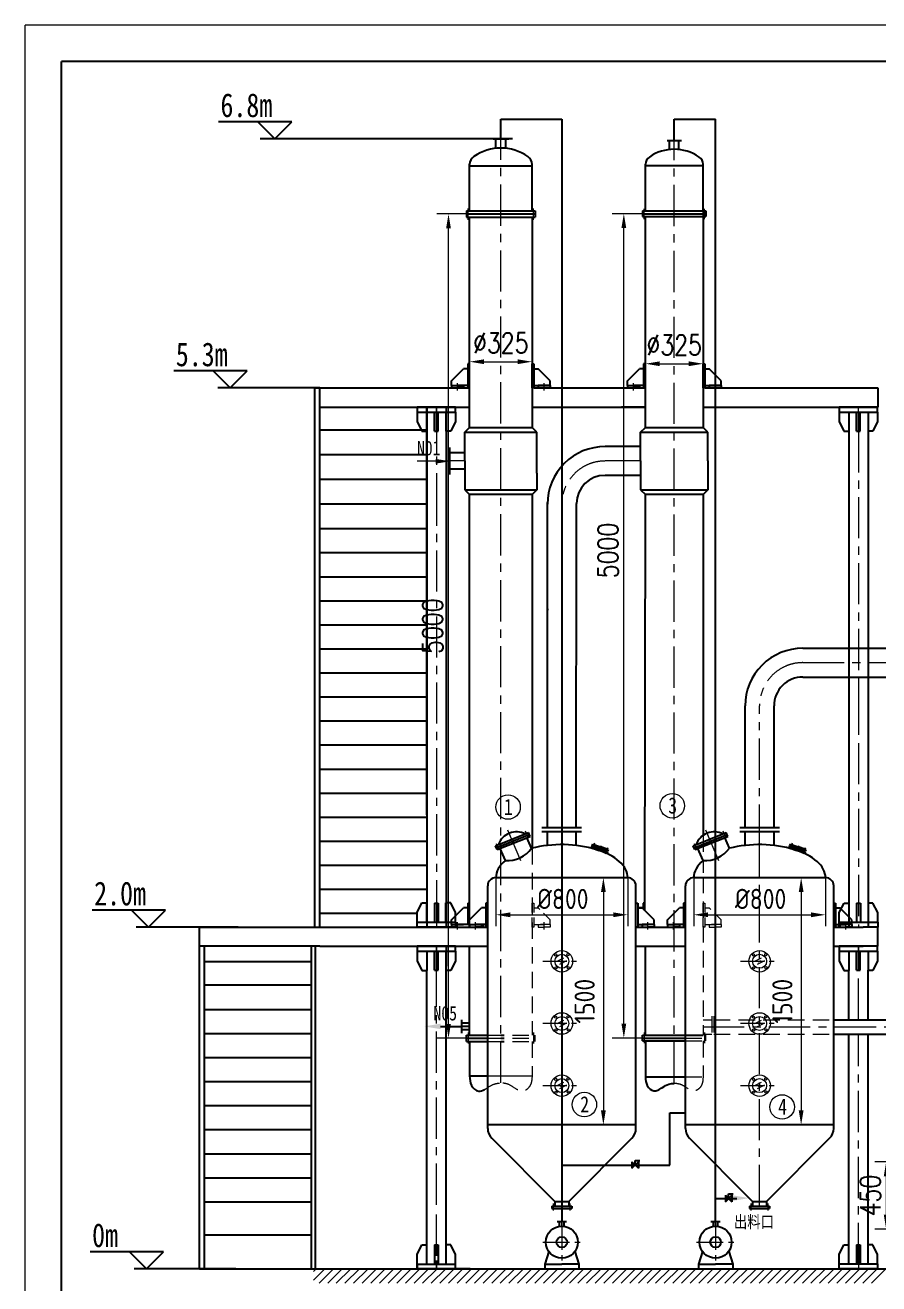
# Model space of a CAD drawing. Header units: millimetres. Extents: x 135880 to 145141, y 896 to 13993.
# Drawn here: x 135880 to 141061, y 6359 to 13993 of the extents above; entities that cross this region are included whole.
import ezdxf

# ---------------------------------------------------------------- set-up
doc = ezdxf.new("R2010")
doc.units = ezdxf.units.MM
doc.header["$LTSCALE"] = 200
for name, pattern in [('ACAD_ISO04W100', [30, 24, -3, 0, -3]), ('CENTER', [2, 1.25, -0.25, 0.25, -0.25]), ('DASHED', [0.75, 0.5, -0.25])]:
    doc.linetypes.add(name, pattern=pattern)
for name, color, linetype in [('1轮廓实线层', 7, 'Continuous'), ('text', 3, 'Continuous'), ('图框层', 7, 'Continuous')]:
    doc.layers.add(name, color=color, linetype=linetype)
for name, color, linetype, lineweight in [('2细线层', 4, 'Continuous', 13), ('3中心线层', 1, 'CENTER', 9), ('4虚线层', 6, 'DASHED', 9), ('5剖面线层', 2, 'Continuous', 9)]:
    doc.layers.add(name, color=color, linetype=linetype, lineweight=lineweight)
doc.styles.add('HZ', font='valv', dxfattribs={"bigfont": 'hzdx'})
doc.styles.add('TH_GBDIM', font='romans.shx', dxfattribs={"width": 0.8, "bigfont": 'gbcbig.shx'})
doc.styles.add('宋体', font='SimSun.ttf', dxfattribs={"width": 0.8})
doc.styles.add('工程字', font='gbenor.shx', dxfattribs={"bigfont": 'gbcbig.shx'})
doc.dimstyles.new('TH_GBDIM', dxfattribs={"dimscale": 35, "dimtxt": 3.5, "dimasz": 2.5, "dimexe": 2, "dimexo": 0, "dimgap": 1, "dimtad": 1, "dimdec": 0, "dimzin": 0, "dimdsep": 46, "dimtxsty": 'TH_GBDIM', "dimcen": 2.5, "dimclrd": 130, "dimclre": 130, "dimclrt": 3, "dimadec": 0, "dimazin": 0, "dimtfac": 0.714286, "dimtdec": 0, "dimtmove": 0, "dimatfit": 2, "dimfxl": 2, "dimtolj": 1, "dimtzin": 0, "dimlwd": 13, "dimlwe": 13, "dimarcsym": 0})

# ---------------------------------------------------------------- blocks, each defined once
blk = doc.blocks.new('支耳11')
for p, q in [((1824, -254), (1804, -254)), ((1804, -254), (1804, -504)), ((1824, -279), (1824, -254)), ((1636, -429), (1761, -304)), ((1804, -304), (1761, -304)), ((1824, -504), (1824, -279)), ((1636, -479), (1636, -429)), ((1636, -479), (1761, -479)), ((1636, -479), (1636, -504)), ((1636, -504), (1699, -504)), ((1804, -479), (1699, -479)), ((1761, -504), (1699, -504)), ((1761, -479), (1761, -504)), ((1804, -504), (1824, -504))]:
    blk.add_line(p, q)
at = {"layer": '3中心线层'}
blk.add_line((1699, -530), (1699, -453), dxfattribs=at)
blk = doc.blocks.new('*D63')
at = {"color": 130, "lineweight": 13}
for p, q in [((138558.4, 12848.1), (138379.3, 12848.1)), ((138449.3, 7935.5), (138449.3, 12760.6)), ((138558.4, 7848), (138379.3, 7848))]:
    blk.add_line(p, q, dxfattribs=at)
at = {"color": 130}
for points in [[(138434.7, 12760.6), (138463.9, 12760.6), (138449.3, 12848.1)], [(138434.7, 7935.5), (138463.9, 7935.5), (138449.3, 7848)]]:
    blk.add_solid(points, dxfattribs=at)
at = {"layer": 'Defpoints', "color": 0}
for p in [(138449.3, 12848.1), (138558.4, 12848.1), (138558.4, 7848)]:
    blk.add_point(p, dxfattribs=at)
at = {"color": 3, "insert": (138353.1, 10348.1), "char_height": 122.5, "attachment_point": 5, "rotation": 90, "style": 'TH_GBDIM'}
blk.add_mtext('\\A1;5000{}{}', dxfattribs=at)
blk = doc.blocks.new('*D52')
at = {"color": 130, "lineweight": 13}
for p, q in [((141141.6, 7098.3), (141035.9, 7098.3)), ((141105.9, 7010.8), (141105.9, 6777.5)), ((141258.2, 6690), (141035.9, 6690))]:
    blk.add_line(p, q, dxfattribs=at)
at = {"color": 130}
for points in [[(141091.3, 7010.8), (141120.5, 7010.8), (141105.9, 7098.3)], [(141091.3, 6777.5), (141120.5, 6777.5), (141105.9, 6690)]]:
    blk.add_solid(points, dxfattribs=at)
at = {"layer": 'Defpoints', "color": 0}
for p in [(141141.6, 7098.3), (141105.9, 6690), (141258.2, 6690)]:
    blk.add_point(p, dxfattribs=at)
at = {"color": 3, "insert": (141009.7, 6894.2), "char_height": 122.5, "attachment_point": 5, "rotation": 90, "style": 'TH_GBDIM'}
blk.add_mtext('\\A1;450{}{}', dxfattribs=at)
blk = doc.blocks.new('视镜')
at = {"color": 7, "linetype": 'ByBlock', "lineweight": 15}
for p, q in [((2711, 5117), (2780, 5152)), ((2738, 5086), (2813, 5124)), ((2744, 5112), (2772, 5126))]:
    blk.add_line(p, q, dxfattribs=at)
for centre, radius in [((2760, 5117), 112), ((2696, 5183), 11), ((2760, 5117), 72.7), ((2824, 5186), 11), ((2699, 5049), 11), ((2826, 5051), 11)]:
    blk.add_circle(centre, radius, dxfattribs=at)
at = {"layer": '3中心线层', "lineweight": 13}
blk.add_line((2561, 5119), (2953, 5119), dxfattribs=at)
blk = doc.blocks.new('*D64')
at = {"layer": '1轮廓实线层', "color": 130, "lineweight": 13}
for p, q in [((138577.4, 11841.2), (138577.4, 12021.9)), ((138956.5, 11841.2), (138956.5, 12021.9)), ((138664.9, 11951.9), (138869, 11951.9))]:
    blk.add_line(p, q, dxfattribs=at)
at = {"layer": '1轮廓实线层', "color": 130}
for points in [[(138664.9, 11966.5), (138664.9, 11937.3), (138577.4, 11951.9)], [(138869, 11966.5), (138869, 11937.3), (138956.5, 11951.9)]]:
    blk.add_solid(points, dxfattribs=at)
at = {"layer": 'Defpoints', "color": 0}
for p in [(138956.5, 11951.9), (138577.4, 11841.2), (138956.5, 11841.2)]:
    blk.add_point(p, dxfattribs=at)
at = {"layer": '1轮廓实线层', "color": 3, "insert": (138767, 12065.7), "char_height": 122.5, "attachment_point": 5, "style": 'TH_GBDIM'}
blk.add_mtext('\\A1;%%c325{}{}', dxfattribs=at)
blk = doc.blocks.new('支柱')
for p, q in [((22810, 14001), (22410, 14001)), ((22410, 14001), (22410, 13951)), ((22410, 13951), (22810, 13951)), ((22410, 13951), (22410, 13851)), ((22510, 13951), (22710, 13951)), ((22510, 13951), (22510, 13751)), ((22590, 13752), (22590, 13951)), ((22630, 13752), (22630, 13951)), ((22710, 13951), (22710, 13751)), ((22810, 13951), (22810, 14001)), ((22810, 13951), (22810, 13851)), ((22410, 13851), (22460, 13751)), ((22460, 13751), (22510, 13751)), ((22590, 13752), (22630, 13752)), ((22760, 13751), (22710, 13751)), ((22810, 13851), (22760, 13751))]:
    blk.add_line(p, q)
at = {"layer": '3中心线层'}
blk.add_line((22610, 13752), (22610, 14001), dxfattribs=at)
blk = doc.blocks.new('视镜剖面')
at = {"layer": '1轮廓实线层'}
for p, q in [((-7129.3, 3683.5), (-7125.4, 3694.3)), ((-7125.4, 3694.3), (-7129.3, 3683.5)), ((-7112.3, 3689.6), (-7125.4, 3694.3)), ((-7124, 3698), (-7120.1, 3708.8)), ((-7120.1, 3708.8), (-7124, 3698)), ((-7111, 3693.3), (-7124, 3698)), ((-7120.1, 3708.8), (-7069, 3690.2)), ((-7110.1, 3695.7), (-7113.2, 3687.2)), ((-7110.1, 3695.7), (-7072, 3681.8)), ((-7104.3, 3698.2), (-7107, 3704.1)), ((-7104.3, 3698.3), (-7105.9, 3694.1)), ((-7070.5, 3685.9), (-7104.3, 3698.2)), ((-7129.3, 3683.5), (-7078.2, 3664.9)), ((-7110.4, 3681.5), (-7116.3, 3678.7)), ((-7113.2, 3687.2), (-7075.1, 3673.3)), ((-7110.5, 3681.4), (-7108.9, 3685.6)), ((-7076.6, 3669.2), (-7110.4, 3681.5)), ((-7027.1, 3646.3), (-7078.2, 3664.9)), ((-7076.6, 3669.2), (-7042.9, 3656.9)), ((-7037, 3659.5), (-7075.1, 3673.3)), ((-7033.9, 3667.9), (-7072, 3681.8)), ((-7070.5, 3685.9), (-7036.8, 3673.6)), ((-7017.8, 3671.6), (-7069, 3690.2)), ((-7042.9, 3656.9), (-7040.1, 3651)), ((-7042.8, 3656.8), (-7041.3, 3661)), ((-7036.7, 3673.7), (-7038.2, 3669.5)), ((-7033.9, 3667.9), (-7037, 3659.5)), ((-7036.8, 3673.6), (-7030.9, 3676.4)), ((-7036.2, 3661.8), (-7023.1, 3657.1)), ((-7034.8, 3665.6), (-7021.8, 3660.8)), ((-7027.1, 3646.3), (-7023.1, 3657.1)), ((-7023.1, 3657.1), (-7027.1, 3646.3)), ((-7017.8, 3671.6), (-7021.8, 3660.8)), ((-7021.8, 3660.8), (-7017.8, 3671.6))]:
    blk.add_line(p, q, dxfattribs=at)
at = {"layer": '3中心线层'}
for p, q in [((-7109.4, 3715.4), (-7124.6, 3673.7)), ((-7066.8, 3696.2), (-7080.5, 3658.6)), ((-7021.8, 3683.5), (-7037, 3641.8))]:
    blk.add_line(p, q, dxfattribs=at)
at = {"layer": '5剖面线层'}
for p, q in [((-7105.5, 3685.1), (-7095, 3689.9)), ((-7103.3, 3688), (-7098.6, 3690.2)), ((-7102, 3685.1), (-7097, 3687.4)), ((-7088.1, 3678.7), (-7077.7, 3683.6)), ((-7086, 3681.7), (-7081.3, 3683.9)), ((-7084.6, 3678.8), (-7079.7, 3681.1)), ((-7067.4, 3671.2), (-7056.9, 3676.1)), ((-7065.2, 3674.1), (-7060.5, 3676.3)), ((-7063.9, 3671.2), (-7058.9, 3673.6)), ((-7050, 3664.9), (-7039.6, 3669.8)), ((-7047.9, 3667.8), (-7043.2, 3670)), ((-7046.5, 3664.9), (-7041.6, 3667.2))]:
    blk.add_line(p, q, dxfattribs=at)
at = {"layer": '3中心线层', "style": 'HZ'}
blk.add_text('X', height=6.3, rotation=340, dxfattribs=at).set_placement((-7114.3, 3708))
at = {"layer": '3中心线层', "style": 'HZ', "text_generation_flag": 2}
blk.add_text('X', height=6.3, rotation=340, dxfattribs=at).set_placement((-7022.8, 3674.6))
blk = doc.blocks.new('*D46')
at = {"color": 130, "lineweight": 13}
for p, q in [((140343.4, 8822.7), (140659.7, 8822.7)), ((140589.7, 8735.2), (140589.7, 7410.6)), ((140337.4, 7323.1), (140659.7, 7323.1))]:
    blk.add_line(p, q, dxfattribs=at)
at = {"color": 130}
for points in [[(140575.1, 8735.2), (140604.3, 8735.2), (140589.7, 8822.7)], [(140575.1, 7410.6), (140604.3, 7410.6), (140589.7, 7323.1)]]:
    blk.add_solid(points, dxfattribs=at)
at = {"layer": 'Defpoints', "color": 0}
for p in [(140343.4, 8822.7), (140337.4, 7323.1), (140589.7, 7323.1)]:
    blk.add_point(p, dxfattribs=at)
at = {"color": 3, "insert": (140475.9, 8072.9), "char_height": 122.5, "attachment_point": 5, "rotation": 90, "style": '工程字'}
blk.add_mtext('\\A1;1500', dxfattribs=at)
blk = doc.blocks.new('泵')
for p, q in [((8828, -8385), (8791, -8503)), ((9074, -8385), (9111, -8503)), ((8791, -8503), (8791, -8548)), ((8791, -8503), (8951, -8503)), ((8791, -8548), (9111, -8548)), ((9111, -8503), (8951, -8503)), ((9111, -8503), (9111, -8548))]:
    blk.add_line(p, q)
for radius in [150, 50]:
    blk.add_circle((8951, -8298), radius)
at = {"layer": '3中心线层'}
for p, q in [((8951, -8119), (8951, -8478)), ((8772, -8298), (9130, -8298))]:
    blk.add_line(p, q, dxfattribs=at)
blk = doc.blocks.new('*D43')
at = {"color": 130, "lineweight": 13}
for p, q in [((139626.9, 12849.6), (139443.4, 12849.6)), ((139513.4, 7937), (139513.4, 12762.1)), ((139626.9, 7849.5), (139443.4, 7849.5))]:
    blk.add_line(p, q, dxfattribs=at)
at = {"color": 130}
for points in [[(139498.8, 12762.1), (139527.9, 12762.1), (139513.4, 12849.6)], [(139498.8, 7937), (139527.9, 7937), (139513.4, 7849.5)]]:
    blk.add_solid(points, dxfattribs=at)
at = {"layer": 'Defpoints', "color": 0}
for p in [(139513.4, 12849.6), (139626.9, 12849.6), (139626.9, 7849.5)]:
    blk.add_point(p, dxfattribs=at)
at = {"color": 3, "insert": (139417.1, 10806.6), "char_height": 122.5, "attachment_point": 5, "rotation": 90, "style": 'TH_GBDIM'}
blk.add_mtext('\\A1;5000{}{}', dxfattribs=at)
blk = doc.blocks.new('*D44')
at = {"layer": '1轮廓实线层', "color": 130, "lineweight": 13}
for p, q in [((139644.4, 11828.8), (139644.4, 12009.6)), ((139994.4, 11828.8), (139994.4, 12009.6)), ((139731.9, 11939.6), (139906.9, 11939.6))]:
    blk.add_line(p, q, dxfattribs=at)
at = {"layer": '1轮廓实线层', "color": 130}
for points in [[(139731.9, 11954.2), (139731.9, 11925), (139644.4, 11939.6)], [(139906.9, 11954.2), (139906.9, 11925), (139994.4, 11939.6)]]:
    blk.add_solid(points, dxfattribs=at)
at = {"layer": 'Defpoints', "color": 0}
for p in [(139994.4, 11939.6), (139644.4, 11828.8), (139994.4, 11828.8)]:
    blk.add_point(p, dxfattribs=at)
at = {"layer": '1轮廓实线层', "color": 3, "insert": (139819.4, 12053.3), "char_height": 122.5, "attachment_point": 5, "style": 'TH_GBDIM'}
blk.add_mtext('\\A1;%%c325{}{}', dxfattribs=at)
blk = doc.blocks.new('*D45')
at = {"layer": '1轮廓实线层', "color": 130, "lineweight": 13}
for p, q in [((139937.4, 8822.7), (139937.4, 8527.1)), ((140737.4, 8822.7), (140737.4, 8527.1)), ((140024.9, 8597.1), (140649.9, 8597.1))]:
    blk.add_line(p, q, dxfattribs=at)
at = {"layer": '1轮廓实线层', "color": 130}
for points in [[(140024.9, 8611.7), (140024.9, 8582.5), (139937.4, 8597.1)], [(140649.9, 8611.7), (140649.9, 8582.5), (140737.4, 8597.1)]]:
    blk.add_solid(points, dxfattribs=at)
at = {"layer": 'Defpoints', "color": 0}
for p in [(139937.4, 8822.7), (140737.4, 8822.7), (140737.4, 8597.1)]:
    blk.add_point(p, dxfattribs=at)
at = {"layer": '1轮廓实线层', "color": 3, "insert": (140343.4, 8693.4), "char_height": 122.5, "attachment_point": 5, "style": '工程字'}
blk.add_mtext('\\A1;%%C800', dxfattribs=at)
blk = doc.blocks.new('*D37')
at = {"color": 130, "lineweight": 13}
for p, q in [((139142.9, 8822.7), (139459.2, 8822.7)), ((139389.2, 8735.2), (139389.2, 7410.6)), ((139137, 7323.1), (139459.2, 7323.1))]:
    blk.add_line(p, q, dxfattribs=at)
at = {"color": 130}
for points in [[(139374.7, 8735.2), (139403.8, 8735.2), (139389.2, 8822.7)], [(139374.7, 7410.6), (139403.8, 7410.6), (139389.2, 7323.1)]]:
    blk.add_solid(points, dxfattribs=at)
at = {"layer": 'Defpoints', "color": 0}
for p in [(139142.9, 8822.7), (139137, 7323.1), (139389.2, 7323.1)]:
    blk.add_point(p, dxfattribs=at)
at = {"color": 3, "insert": (139275.5, 8072.9), "char_height": 122.5, "attachment_point": 5, "rotation": 90, "style": '工程字'}
blk.add_mtext('\\A1;1500', dxfattribs=at)
blk = doc.blocks.new('*D38')
at = {"layer": '1轮廓实线层', "color": 130, "lineweight": 13}
for p, q in [((138737, 8822.7), (138737, 8527.1)), ((139537, 8822.7), (139537, 8527.1)), ((138824.5, 8597.1), (139449.5, 8597.1))]:
    blk.add_line(p, q, dxfattribs=at)
at = {"layer": '1轮廓实线层', "color": 130}
for points in [[(138824.5, 8611.7), (138824.5, 8582.5), (138737, 8597.1)], [(139449.5, 8611.7), (139449.5, 8582.5), (139537, 8597.1)]]:
    blk.add_solid(points, dxfattribs=at)
at = {"layer": 'Defpoints', "color": 0}
for p in [(138737, 8822.7), (139537, 8822.7), (139537, 8597.1)]:
    blk.add_point(p, dxfattribs=at)
at = {"layer": '1轮廓实线层', "color": 3, "insert": (139142.9, 8693.4), "char_height": 122.5, "attachment_point": 5, "style": '工程字'}
blk.add_mtext('\\A1;%%C800', dxfattribs=at)

msp = doc.modelspace()

# ---------------------------------------------------------------- hatches: boundary and pattern name
at = {"layer": '5剖面线层'}
h = msp.add_hatch(dxfattribs=at)
h.set_pattern_fill('ANSI31', color=256, scale=0.69996, angle=340.19337, style=0)
h.set_pattern_definition([(25.19337, (144331.367, 6469.3617), (-0.9460078, 2.0109727), [])])
h.paths.add_polyline_path([(139316.6, 9002.8), (139323.3, 9000.4), (139326.8, 9010.3), (139320.1, 9012.7)])
h = msp.add_hatch(dxfattribs=at)
h.set_pattern_fill('ANSI31', color=256, scale=0.69996, angle=340.19337, style=0)
h.set_pattern_definition([(25.19337, (145531.812, 6469.3617), (-0.9460078, 2.0109727), [])])
h.paths.add_polyline_path([(140517, 9002.8), (140523.7, 9000.4), (140527.2, 9010.3), (140520.5, 9012.7)])

# ---------------------------------------------------------------- linework, layer by layer
at = {"color": 3}
for p, q in [((137497.9, 13407.4), (137052.9, 13407.4)), ((137394.8, 13304.2), (137291.7, 13407.4)), ((137394.8, 13304.2), (137497.9, 13407.4)), ((138838.5, 13304.2), (137305.5, 13304.2)), ((137227.1, 11896), (136782.1, 11896)), ((137124, 11792.8), (137020.9, 11896)), ((137124, 11792.8), (137227.1, 11896)), ((137667.4, 11792.8), (137049.1, 11792.8)), ((136731.3, 8625.8), (136286.3, 8625.8)), ((136628.2, 8522.7), (136525.1, 8625.8)), ((136628.2, 8522.7), (136731.3, 8625.8)), ((137171.7, 8522.7), (136553.3, 8522.7)), ((136718.6, 6552.7), (136273.6, 6552.7)), ((136615.5, 6449.6), (136512.4, 6552.7)), ((136615.5, 6449.6), (136718.6, 6552.7)), ((137159, 6449.6), (136540.6, 6449.6))]:
    msp.add_line(p, q, dxfattribs=at)
for p, q in [((138719.4, 13304.2), (138814.5, 13304.2)), ((138736.6, 13247.4), (138736.6, 13304.2)), ((138797.3, 13247.4), (138797.3, 13304.2)), ((139775.5, 13293), (139863.3, 13293)), ((139791.4, 13240.6), (139791.4, 13293)), ((139847.4, 13240.6), (139847.4, 13293)), ((138577.4, 12867.1), (138577.4, 13151.5)), ((138577.4, 13139.8), (138577.4, 13148.6)), ((138577.4, 13139.8), (138956.5, 13139.8)), ((138956.5, 12867.1), (138956.5, 13151.5)), ((138956.5, 13139.8), (138956.5, 13148.6)), ((139644.4, 13141.3), (139644.4, 13149.4)), ((139644.4, 12867.1), (139644.4, 13141.3)), ((139644.4, 13141.3), (139994.4, 13141.3)), ((139994.4, 13141.3), (139994.4, 13149.4)), ((139994.4, 12867.1), (139994.4, 13141.3)), ((138558.4, 12867.1), (138975.5, 12867.1)), ((138558.4, 12867.1), (138975.5, 12867.1)), ((138558.4, 12867.1), (138558.4, 12829.2)), ((138558.4, 12848.1), (138975.5, 12848.1)), ((138558.4, 12829.2), (138975.5, 12829.2)), ((138975.5, 12867.1), (138975.5, 12829.2)), ((139626.9, 12867.1), (140011.9, 12867.1)), ((139626.9, 12867.1), (140011.9, 12867.1)), ((139626.9, 12867.1), (139626.9, 12832.1)), ((139626.9, 12849.6), (140011.9, 12849.6)), ((139626.9, 12832.1), (140011.9, 12832.1)), ((140011.9, 12867.1), (140011.9, 12832.1)), ((137638.3, 8522.7), (137638.3, 11792.8)), ((137667.4, 8522.7), (137667.4, 11792.8)), ((138317.4, 9202.5), (138317.4, 11676.2)), ((138317.4, 11676.2), (138317.4, 8522.7)), ((138434.1, 11676.2), (138434.1, 10418.4)), ((139644.4, 11676.2), (139500.1, 11676.2)), ((138548.2, 11524.7), (138577.4, 11553.8)), ((138577.4, 11553.8), (138956.5, 11553.8)), ((138985.7, 11524.7), (138956.5, 11553.8)), ((139615.3, 11524.7), (139644.4, 11553.8)), ((139644.4, 11553.8), (139994.4, 11553.8)), ((140023.6, 11524.7), (139994.4, 11553.8)), ((140879.1, 11530.4), (140879.1, 9742)), ((140995.7, 11530.4), (140995.7, 9742)), ((138548.2, 11349.7), (138548.2, 11524.7)), ((138985.7, 11276.2), (138985.7, 11524.7)), ((139615.3, 11349.7), (139615.3, 11524.7)), ((140023.6, 11349.7), (140023.6, 11524.7)), ((139615.3, 11437.2), (139399.4, 11437.2)), ((139615.3, 11437.2), (139399.4, 11437.2)), ((138548.2, 11349.7), (138548.2, 11174.7)), ((139615.3, 11349.7), (139615.3, 11174.7)), ((140023.6, 11349.7), (140023.6, 11174.7)), ((139615.3, 11262.2), (139399.4, 11262.2)), ((139615.3, 11262.2), (139399.4, 11262.2)), ((138548.2, 11174.7), (138577.4, 11145.5)), ((139615.3, 11174.7), (139644.4, 11145.5)), ((140023.6, 11174.7), (139994.4, 11145.5)), ((138767, 11145.5), (138577.4, 11145.5)), ((139049.5, 9126.2), (139049.6, 11098)), ((139224.5, 9126.2), (139226, 11091)), ((139994.4, 11145.5), (139644.4, 11145.5)), ((138434.1, 10418.4), (138434.1, 8522.7)), ((140599.9, 10214), (141419.6, 10214)), ((140599.9, 10039), (141243.7, 10039)), ((140879.1, 10039), (140879.1, 8522.7)), ((140995.7, 10039), (140995.7, 8522.7)), ((140249.9, 9126.2), (140249.9, 9864)), ((140424.9, 9126.2), (140424.9, 9864)), ((139016.5, 9126.2), (139257.4, 9126.2)), ((139016.5, 9102.8), (139257.4, 9102.8)), ((139049.5, 9017.8), (139049.5, 9102.8)), ((139224.5, 9017.8), (139224.5, 9102.8)), ((140217, 9126.2), (140457.8, 9126.2)), ((140217, 9102.8), (140457.8, 9102.8)), ((140249.9, 9017.8), (140249.9, 9102.8)), ((140424.9, 9017.8), (140424.9, 9102.8)), ((138737, 8822.7), (139537, 8822.7)), ((139937.4, 8822.7), (140737.4, 8822.7)), ((138687, 7301.5), (138687, 8772.7)), ((139587, 7301.5), (139587, 8772.7)), ((139887.4, 7301.5), (139887.4, 8772.7)), ((140787.4, 7301.5), (140787.4, 8772.7)), ((138468, 8566.4), (138540.9, 8639.3)), ((138565.7, 8639.3), (138540.9, 8639.3)), ((138565.7, 8668.5), (138565.7, 8537.3)), ((139630.1, 8639.3), (139605.3, 8639.3)), ((139641.8, 8668.5), (139630.1, 8668.5)), ((139630.1, 8668.5), (139630.1, 8632.6)), ((140820.7, 8610.2), (140849.9, 8668.5)), ((140849.9, 8668.5), (140879.1, 8668.5)), ((140925.7, 8668.2), (140949.1, 8668.2)), ((140925.7, 8668.2), (140925.7, 8551.8)), ((140949.1, 8668.2), (140949.1, 8551.8)), ((141024.9, 8668.5), (140995.7, 8668.5)), ((141054.1, 8610.2), (141024.9, 8668.5)), ((138468, 8537.3), (138468, 8566.4)), ((140820.7, 8522.7), (140820.7, 8610.2)), ((140820.7, 8551.8), (141054.1, 8551.8)), ((140879.1, 8551.8), (140995.7, 8551.8)), ((141054.1, 8551.8), (141054.1, 8610.2)), ((141054.1, 8551.8), (141054.1, 8522.7)), ((138468, 8537.3), (138540.9, 8537.3)), ((138468, 8537.3), (138468, 8522.7)), ((138577.4, 8537.3), (138504.5, 8537.3)), ((138660.1, 8522.7), (138623.7, 8522.7)), ((138660.1, 8537.3), (138660.1, 8522.7)), ((136938.3, 8256.4), (136938.3, 8406)), ((136967.4, 8256.4), (136967.4, 8406)), ((138317.4, 8406), (138317.4, 8402.2)), ((138434.1, 8406), (138434.1, 8285.5)), ((138577.4, 8387.6), (138577.4, 8402.2)), ((139644.4, 8387.6), (139644.4, 8402.2)), ((140879.1, 8376.9), (140879.1, 8285.5)), ((140995.7, 8376.9), (140995.7, 8285.5)), ((136938.3, 6449.6), (136938.3, 8256.4)), ((136967.4, 6449.6), (136967.4, 8256.4)), ((138317.4, 6772.5), (138317.4, 8260.2)), ((138434.1, 6478.8), (138434.1, 8260.2)), ((138684.9, 8256.4), (138687, 8256.4)), ((140879.1, 7960.3), (140879.1, 8260.2)), ((140995.7, 7960.3), (140995.7, 8260.2)), ((138317.4, 6478.8), (138317.4, 8110.5)), ((138527.4, 7959.9), (138527.4, 7879.9)), ((138577.4, 7939.9), (138527.4, 7939.9)), ((138577.4, 7919.9), (138527.4, 7919.9)), ((138577.4, 7899.9), (138527.4, 7899.9)), ((138558.4, 7867), (138687, 7867)), ((138558.4, 7829.1), (138558.4, 7867)), ((138767, 7867), (138787, 7867)), ((139626.9, 7867), (139994.4, 7867)), ((139626.9, 7832), (139626.9, 7867)), ((140787.4, 7872.8), (141156.2, 7872.8)), ((140879.1, 6478.8), (140879.1, 7872.8)), ((140995.7, 6478.8), (140995.7, 7872.8)), ((138558.4, 7848), (138687, 7848)), ((138558.4, 7829.1), (138687, 7829.1)), ((138577.4, 7829.1), (138577.4, 7619.9)), ((138767, 7848), (138787, 7848)), ((138767, 7829.1), (138787, 7829.1)), ((139626.9, 7849.5), (139887.4, 7849.5)), ((139626.9, 7832), (139887.4, 7832)), ((139644.4, 7832), (139644.4, 7614.2)), ((138577.4, 7619.9), (138687, 7619.9)), ((139644.4, 7614.2), (139887.4, 7614.2)), ((139587, 7323.1), (138687, 7323.1)), ((140787.4, 7323.1), (139887.4, 7323.1)), ((138711.9, 7241.2), (139094.3, 6858.9)), ((139562, 7241.2), (139179.6, 6858.9)), ((139912.4, 7241.2), (140294.7, 6858.9)), ((140762.4, 7241.2), (140380.1, 6858.9)), ((139076.6, 6830.4), (139076.6, 6816.2)), ((139076.6, 6830.4), (139197.4, 6830.4)), ((139076.6, 6816.2), (139197.4, 6816.2)), ((139094.3, 6858.9), (139094.3, 6830.4)), ((139094.3, 6858.9), (139179.6, 6858.9)), ((139179.6, 6858.9), (139179.6, 6830.4)), ((139197.4, 6830.4), (139197.4, 6816.2)), ((140277, 6830.4), (140277, 6816.2)), ((140277, 6830.4), (140397.8, 6830.4)), ((140277, 6816.2), (140397.8, 6816.2)), ((140294.7, 6858.9), (140294.7, 6830.4)), ((140294.7, 6858.9), (140380.1, 6858.9)), ((140380.1, 6858.9), (140380.1, 6830.4)), ((140397.8, 6830.4), (140397.8, 6816.2)), ((139108.6, 6737.1), (139165.3, 6737.1)), ((139123.5, 6707.3), (139123.5, 6737.1)), ((139150.4, 6707.3), (139150.4, 6737.1)), ((140041.9, 6737.1), (140098.6, 6737.1)), ((140056.8, 6707.3), (140056.8, 6737.1)), ((140083.7, 6707.3), (140083.7, 6737.1)), ((138259.1, 6537.1), (138288.3, 6595.4)), ((138259.1, 6537.1), (138288.3, 6595.4)), ((138288.3, 6595.4), (138317.4, 6595.4)), ((138288.3, 6595.4), (138317.4, 6595.4)), ((138317.4, 6478.8), (138317.4, 6595.4)), ((138317.4, 6478.8), (138317.4, 6595.4)), ((138364.1, 6595.1), (138387.4, 6595.1)), ((138364.1, 6595.1), (138364.1, 6478.8)), ((138387.4, 6595.1), (138387.4, 6478.8)), ((138463.2, 6595.4), (138434.1, 6595.4)), ((138463.2, 6595.4), (138434.1, 6595.4)), ((138492.4, 6537.1), (138463.2, 6595.4)), ((138492.4, 6537.1), (138463.2, 6595.4)), ((138259.1, 6478.8), (138259.1, 6537.1)), ((138259.1, 6478.8), (138259.1, 6537.1)), ((138387.4, 6500.5), (138387.4, 6478.8)), ((138492.4, 6478.8), (138492.4, 6537.1)), ((138492.4, 6449.6), (138492.4, 6537.1)), ((136938.3, 6449.6), (142832.1, 6449.6)), ((138259.1, 6478.8), (138259.1, 6449.6)), ((138259.1, 6449.6), (138259.1, 6478.8)), ((138259.1, 6478.8), (138317.4, 6478.8)), ((138259.1, 6449.6), (138259.1, 6478.8)), ((138259.1, 6478.8), (138401.5, 6478.8)), ((138492.4, 6449.6), (138259.1, 6449.6)), ((138317.4, 6478.8), (138492.4, 6478.8)), ((138579.9, 6449.6), (138346.6, 6449.6))]:
    msp.add_line(p, q)
at = {"color": 4, "linetype": 'ACAD_ISO04W100'}
msp.add_line((138401.3, 7919.9), (138527.4, 7919.9), dxfattribs=at)
for points in [[(138558.4, 12848.1), (138956.5, 12848.1)], [(138577.4, 11553.8), (138577.4, 12829.2)], [(138956.5, 12829.2), (138956.5, 11553.8)], [(139626.9, 12849.6), (139994.4, 12849.6)], [(139644.4, 11553.8), (139644.4, 12832.1)], [(139994.4, 12867.1), (139994.4, 11553.8)], [(138577.6, 8522.7), (138577.4, 11145.5)], [(139641.7, 8621), (139644.4, 11145.6)], [(139994.4, 11145.5), (139994.4, 9078.6)], [(138577.4, 7867), (138577.4, 8406)], [(139644.4, 7867), (139644.4, 8406)]]:
    msp.add_lwpolyline(points)
for centre, radius, start, end in [((138767, 12960.3), 287.2, 55.29505, 124.70495), ((139819.4, 12975.6), 265.1, 55.29505, 124.70495), ((138634.3, 13148.6), 56.9, 122.81367, 180), ((138899.7, 13148.6), 56.9, 0, 57.18633), ((139696.9, 13149.4), 52.5, 122.81367, 180), ((139941.9, 13149.4), 52.5, 0, 57.18633), ((139399.4, 11087.2), 350, 89.99988, 180.00012), ((139398.3, 11089.9), 172.3, 89.6282, 179.61185), ((139399.4, 10445.2), 350, 178.86371, 180), ((139399.4, 10445.2), 175, 177.48021, 180), ((140599.9, 9864), 350, 89.99988, 180), ((140599.9, 9864), 175, 90, 180.00012), ((138805.6, 9110), 184.4, 266.53192, 323.56394), ((140006, 9110), 184.4, 266.53192, 323.56394), ((138772.3, 7301.5), 85.3, 180, 225), ((139501.6, 7301.5), 85.3, 315, 0), ((139972.7, 7301.5), 85.3, 180, 225), ((140702.1, 7301.5), 85.3, 315, 0)]:
    msp.add_arc(centre, radius, start, end)
for points, knots in [([(138577.4, 7619.9), (138578.4, 7600), (138580.3, 7561.4), (138626.8, 7519.1), (138656.2, 7530.6), (138667.8, 7537.1)], [0, 0, 0, 0, 101.328284, 196.675104, 261.055047, 261.055047, 261.055047, 261.055047]), ([(139644.4, 7614.2), (139645.4, 7595.8), (139647.2, 7560.2), (139687.6, 7523.3), (139712, 7530), (139720.3, 7533.8)], [0, 0, 0, 0, 93.533801, 181.54625, 226.922028, 226.922028, 226.922028, 226.922028]), ([(139720.3, 7533.8), (139729.5, 7538), (139752.3, 7553.4), (139782.4, 7571.3), (139808.4, 7573.6), (139819.4, 7574.6)], [226.922028, 226.922028, 226.922028, 226.922028, 277.705099, 353.752631, 409.812175, 409.812175, 409.812175, 409.812175])]:
    msp.add_open_spline(points, degree=3, knots=knots)
at = {"color": 4}
for points in [[(138401.3, 7903.3), (138401.3, 7936.5), (138301.7, 7919.9)], [(140175.4, 6895.2), (140175.4, 6862), (140275, 6878.6)]]:
    msp.add_solid(points, dxfattribs=at)
at = {"layer": '1轮廓实线层'}
for p, q in [((138767, 13304.2), (138767, 13424)), ((138767, 13424), (139137, 13424)), ((139137, 13424), (139137, 6737.1)), ((139819.4, 13293), (139819.4, 13424)), ((139819.4, 13424), (140070.2, 13424)), ((140070.2, 6737.1), (140070.2, 13424)), ((137638.3, 11792.8), (138577.4, 11792.8)), ((138968.2, 11792.8), (139644.4, 11792.8)), ((140006.1, 11792.8), (141054.1, 11792.8)), ((140966.6, 11792.8), (141054.1, 11792.8)), ((141054.1, 11792.8), (141054.1, 11676.2)), ((137667.4, 11676.2), (138577.4, 11676.2)), ((138956.5, 11676.2), (139644.4, 11676.2)), ((139994.4, 11676.2), (141054.1, 11676.2)), ((137667.4, 11539.5), (138317.4, 11539.5)), ((138548.2, 11524.7), (138985.7, 11524.7)), ((139615.3, 11524.7), (140023.6, 11524.7)), ((137667.4, 11389.5), (138317.4, 11389.5)), ((138458, 11268.6), (138458, 11430.7)), ((138548.2, 11399.7), (138458, 11399.7)), ((138548.2, 11299.7), (138458, 11299.7)), ((137667.4, 11239.5), (138317.4, 11239.5)), ((138985.7, 11276.2), (138985.7, 11174.7)), ((138548.2, 11174.7), (138941.4, 11174.7)), ((138941.4, 11174.7), (138985.7, 11174.7)), ((138985.7, 11174.7), (138956.5, 11145.5)), ((139615.3, 11174.7), (140023.6, 11174.7)), ((137667.4, 11089.5), (138317.4, 11089.5)), ((138935.2, 11145.5), (138767, 11145.5)), ((138956.5, 11145.5), (138935.2, 11145.5)), ((137667.4, 10939.5), (138317.4, 10939.5)), ((137667.4, 10793.7), (138317.4, 10793.7)), ((137667.4, 10647.9), (138317.4, 10647.9)), ((137667.4, 10502.1), (138317.4, 10502.1)), ((137667.4, 10356.2), (138317.4, 10356.2)), ((137667.4, 10210.4), (138317.4, 10210.4)), ((137667.4, 10064.6), (138317.4, 10064.6)), ((137667.4, 9918.8), (138317.4, 9918.8)), ((137667.4, 9772.9), (138317.4, 9772.9)), ((137667.4, 9627.1), (138317.4, 9627.1)), ((137667.4, 9481.3), (138317.4, 9481.3)), ((137667.4, 9335.5), (138317.4, 9335.5)), ((137667.4, 9189.6), (138317.4, 9189.6)), ((137667.4, 9043.8), (138317.4, 9043.8)), ((137667.4, 8898), (138317.4, 8898)), ((137667.4, 8752.2), (138317.4, 8752.2)), ((138565.7, 8668.5), (138577.4, 8668.5)), ((137667.4, 8606.3), (138259.1, 8606.3)), ((136938.3, 8522.7), (138687, 8522.7)), ((136938.3, 8406), (136938.3, 8522.7)), ((139587, 8522.7), (139720.3, 8522.7)), ((139587, 8522.7), (139875.7, 8522.7)), ((139598.6, 8537.3), (139644.4, 8537.3)), ((140787.4, 8522.7), (140966.6, 8522.7)), ((140787.4, 8522.7), (140966.6, 8522.7)), ((141054.1, 8522.7), (140966.6, 8522.7)), ((141054.1, 8406), (141054.1, 8522.7)), ((137667.4, 8406), (136938.3, 8406)), ((137617.4, 6449.6), (137617.4, 8406)), ((137642.4, 6449.6), (137642.4, 8406)), ((137667.4, 8406), (138687, 8406)), ((139587, 8406), (139720.3, 8406)), ((139587, 8406), (139887.4, 8406)), ((140787.4, 8406), (140966.6, 8406)), ((140787.4, 8406), (140966.6, 8406)), ((136967.4, 8314.7), (137617.4, 8314.7)), ((136967.4, 8173), (137617.4, 8173)), ((136967.4, 8023), (137617.4, 8023)), ((140787.4, 7960.3), (141156.2, 7960.3)), ((136967.4, 7877.2), (137617.4, 7877.2)), ((136967.4, 7731.4), (137617.4, 7731.4)), ((136967.4, 7585.6), (137617.4, 7585.6)), ((136967.4, 7439.7), (137617.4, 7439.7)), ((139793, 7078.6), (139793, 7396.8)), ((139793, 7396.8), (139887.4, 7396.8)), ((136967.4, 7293.9), (137617.4, 7293.9)), ((136967.4, 7148.1), (137617.4, 7148.1)), ((139137, 7078.6), (139793, 7078.6)), ((136967.4, 7002.3), (137617.4, 7002.3)), ((140070.2, 6876.4), (140200.2, 6876.4)), ((136967.4, 6856.4), (137617.4, 6856.4)), ((136967.4, 6656.4), (137617.4, 6656.4))]:
    msp.add_line(p, q, dxfattribs=at)
at = {"layer": '1轮廓实线层', "ltscale": 1000}
for p, q in [((138734.7, 9015.6), (138934.8, 9095.5)), ((138944, 9072.5), (138934.8, 9095.5)), ((139935.2, 9015.6), (140135.3, 9095.5)), ((140144.5, 9072.5), (140135.3, 9095.5)), ((138743.9, 8992.6), (138734.7, 9015.6)), ((138739.3, 9004.1), (138939.4, 9084)), ((138743.9, 8992.6), (138944, 9072.5)), ((138953.9, 9000.5), (138925.1, 9065)), ((139944.3, 8992.6), (139935.2, 9015.6)), ((139939.7, 9004.1), (140139.9, 9084)), ((139944.3, 8992.6), (140144.5, 9072.5)), ((140154.4, 9000.5), (140125.6, 9065)), ((138794.4, 8926), (138762, 8999.8)), ((139994.9, 8926), (139962.5, 8999.8))]:
    msp.add_line(p, q, dxfattribs=at)
at = {"layer": '1轮廓实线层', "color": 0, "linetype": 'ByBlock'}
for p, q in [((139582.3, 7107), (139610.4, 7107)), ((139582.3, 7078.6), (139582.3, 7107)), ((139562.8, 7098.1), (139601.8, 7059.2)), ((139562.8, 7059.2), (139601.8, 7098.1)), ((139562.8, 7098.1), (139562.8, 7059.2)), ((139601.8, 7098.1), (139601.8, 7059.2)), ((140129.5, 6895.8), (140168.4, 6856.9)), ((140129.5, 6856.9), (140168.4, 6895.8)), ((140129.5, 6895.8), (140129.5, 6856.9)), ((140149, 6904.7), (140177.1, 6904.7)), ((140149, 6876.4), (140149, 6904.7)), ((140168.4, 6895.8), (140168.4, 6856.9))]:
    msp.add_line(p, q, dxfattribs=at)
at = {"layer": '1轮廓实线层'}
msp.add_lwpolyline([(138956.5, 11145.5), (138956.5, 9001.2)], dxfattribs=at)
at = {"layer": '1轮廓实线层', "ltscale": 1000}
for centre in [(138861.9, 8984.2), (140062.4, 8984.2)]:
    msp.add_arc(centre, 116.4, 62.78761, 160.75482, dxfattribs=at)
at = {"layer": '1轮廓实线层'}
for centre, start, end in [((138737, 8772.7), 90, 180), ((139537, 8772.7), 0, 90), ((139937.4, 8772.7), 90, 180), ((140737.4, 8772.7), 0, 90)]:
    msp.add_arc(centre, 50, start, end, dxfattribs=at)
for centre, start_param, end_param in [((139137, 8822.7), 3.141593, 5.187641), ((140337.4, 8822.7), 3.141593, 5.187641), ((139137, 8822.7), 5.740405, 6.283185), ((140337.4, 8822.7), 5.740405, 6.283185)]:
    msp.add_ellipse(centre, major_axis=(-400, 0), ratio=0.5, start_param=start_param, end_param=end_param, dxfattribs=at)
at = {"layer": '2细线层'}
for p in [(135879.6, 895.6), (145140.6, 13993.3)]:
    msp.add_line(p, (135879.6, 13993.3), dxfattribs=at)
for centre in [(138810.7, 9250.7), (139807.7, 9258.5), (139273.8, 7446), (140474.3, 7431.3)]:
    msp.add_circle(centre, 74.3, dxfattribs=at)
at = {"layer": '3中心线层'}
for p, q in [((138767, 7577.1), (138767, 13327)), ((139819.4, 7574.6), (139819.4, 13324.5)), ((138568.3, 12812.5), (138568.3, 12880.8)), ((138965.6, 12812.5), (138965.6, 12880.8)), ((139636, 12816.7), (139636, 12879.8)), ((140002.8, 12816.7), (140002.8, 12879.8)), ((138375.8, 11676.2), (138375.8, 11207.1)), ((140937.4, 11530.7), (140937.4, 9742)), ((138548.2, 11349.7), (138458, 11349.7)), ((139615.3, 11349.7), (139399.4, 11349.7)), ((139615.3, 11349.7), (139399.4, 11349.7)), ((138375.8, 11207.1), (138375.8, 8522.7)), ((139137, 8740.7), (139137, 11087.2)), ((140599.9, 10126.5), (141419.6, 10126.5)), ((140937.4, 10039), (140937.4, 8522.7)), ((140337.4, 9016.1), (140337.4, 9864)), ((140337.4, 6829.7), (140337.4, 9016.1)), ((139137, 6816.2), (139137, 8683.1)), ((138504.5, 8507.4), (138504.5, 8552.2)), ((138375.8, 8406), (138375.8, 8285.5)), ((140937.4, 8406), (140937.4, 8285.5)), ((140937.4, 8401.8), (140937.4, 8256.4)), ((138375.8, 6838.2), (138375.8, 8260.5)), ((140937.4, 7960.3), (140937.4, 8260.5)), ((138568.3, 7883.7), (138568.3, 7815.4)), ((138965.6, 7883.7), (138965.6, 7815.4)), ((139636, 7882.4), (139636, 7819.3)), ((139994.4, 7916.6), (141156.2, 7916.6)), ((140002.8, 7882.4), (140002.8, 7819.3)), ((140937.4, 6478.8), (140937.4, 7872.8)), ((138375.8, 6529.1), (138375.8, 6809.7)), ((139085.6, 6803.1), (139085.6, 6845.1)), ((139188.3, 6803.1), (139188.3, 6845.1)), ((140286, 6803.1), (140286, 6845.1)), ((140388.8, 6803.1), (140388.8, 6845.1)), ((139137, 6708.3), (139137, 6737.1)), ((140070.2, 6708.3), (140070.2, 6737.1)), ((138375.8, 6595.1), (138375.8, 6529.1)), ((138375.8, 6449.6), (138375.8, 6500.5)), ((138375.8, 6500.5), (138375.8, 6449.6))]:
    msp.add_line(p, q, dxfattribs=at)
at = {"layer": '3中心线层', "ltscale": 1000}
for p, q in [((138889.1, 8924.7), (138809.7, 9110)), ((138934.5, 9065.9), (138915.8, 9104.9)), ((140089.5, 8924.7), (140010.2, 9110)), ((140134.9, 9065.9), (140116.2, 9104.9)), ((138757.4, 8988.2), (138741.3, 9028.3)), ((139957.8, 8988.2), (139941.8, 9028.3))]:
    msp.add_line(p, q, dxfattribs=at)
at = {"layer": '3中心线层'}
for centre in [(139399.4, 11087.2), (140599.9, 9864)]:
    msp.add_arc(centre, 262.5, 90, 180, dxfattribs=at)
at = {"layer": '4虚线层'}
for p, q in [((139994.4, 7960.3), (140048, 7960.3)), ((140048, 7982.2), (140048, 7851)), ((140059.6, 7982.2), (140059.6, 7851)), ((140059.6, 7960.3), (140787.4, 7960.3)), ((138687, 7867), (138975.5, 7867)), ((138975.5, 7829.1), (138975.5, 7867)), ((139887.4, 7867), (140011.9, 7867)), ((139994.4, 7872.8), (140048, 7872.8)), ((140011.9, 7832), (140011.9, 7867)), ((140059.6, 7872.8), (140787.4, 7872.8)), ((138687, 7848), (138975.5, 7848)), ((138687, 7829.1), (138975.5, 7829.1)), ((138956.5, 7829.1), (138956.5, 7619.9)), ((139887.4, 7849.5), (140011.9, 7849.5)), ((139887.4, 7832), (140011.9, 7832)), ((139994.4, 7832), (139994.4, 7614.2)), ((138687, 7619.9), (138956.5, 7619.9)), ((138787, 7619.9), (138956.5, 7619.9)), ((139887.4, 7614.2), (139994.4, 7614.2))]:
    msp.add_line(p, q, dxfattribs=at)
for points in [[(139994.4, 9078.6), (139994.4, 8851.5)], [(138956.5, 9001.2), (138956.5, 7867)], [(139994.4, 8828.2), (139994.4, 7867)]]:
    msp.add_lwpolyline(points, dxfattribs=at)
msp.add_open_spline([(138667.8, 7537.1), (138675, 7541.1), (138696.7, 7555.6), (138726.8, 7573.5), (138755, 7576), (138767, 7577.1)], degree=3, knots=[261.055047, 261.055047, 261.055047, 261.055047, 300.84719, 383.232017, 443.96319, 443.96319, 443.96319, 443.96319], dxfattribs=at)
for points in [[(138956.5, 7619.9), (138944.7, 7562), (138901.2, 7527.4), (138844.9, 7550.3), (138802, 7571.8), (138767, 7577.1)], [(139994.4, 7614.2), (139983.5, 7560.7), (139943.4, 7528.7), (139891.4, 7549.9), (139851.8, 7569.7), (139819.4, 7574.6)]]:
    msp.add_spline(points, degree=3, dxfattribs=at)
at = {"layer": '5剖面线层'}
for p, q in [((137629.1, 6432.4), (137646.3, 6449.6)), ((137629.1, 6380), (137698.7, 6449.6)), ((137663.6, 6362.1), (137751.1, 6449.6)), ((137716, 6362.1), (137803.5, 6449.6)), ((137768.3, 6362.1), (137855.8, 6449.6)), ((137820.7, 6362.1), (137908.2, 6449.6)), ((137873.1, 6362.1), (137960.6, 6449.6)), ((137925.5, 6362.1), (138013, 6449.6)), ((137977.9, 6362.1), (138065.4, 6449.6)), ((138030.3, 6362.1), (138117.8, 6449.6)), ((138082.6, 6362.1), (138170.1, 6449.6)), ((138135, 6362.1), (138222.5, 6449.6)), ((138187.4, 6362.1), (138274.9, 6449.6)), ((138239.8, 6362.1), (138327.3, 6449.6)), ((138292.2, 6362.1), (138379.7, 6449.6)), ((138344.5, 6362.1), (138432, 6449.6)), ((138396.9, 6362.1), (138484.4, 6449.6)), ((138449.3, 6362.1), (138536.8, 6449.6)), ((138501.7, 6362.1), (138589.2, 6449.6)), ((138554.1, 6362.1), (138641.6, 6449.6)), ((138606.5, 6362.1), (138694, 6449.6)), ((138658.8, 6362.1), (138746.3, 6449.6)), ((138711.2, 6362.1), (138798.7, 6449.6)), ((138763.6, 6362.1), (138851.1, 6449.6)), ((138816, 6362.1), (138903.5, 6449.6)), ((138868.4, 6362.1), (138955.9, 6449.6)), ((138920.7, 6362.1), (139008.2, 6449.6)), ((138973.1, 6362.1), (139060.6, 6449.6)), ((139025.5, 6362.1), (139113, 6449.6)), ((139077.9, 6362.1), (139165.4, 6449.6)), ((139130.3, 6362.1), (139217.8, 6449.6)), ((139182.7, 6362.1), (139270.2, 6449.6)), ((139235, 6362.1), (139322.5, 6449.6)), ((139287.4, 6362.1), (139374.9, 6449.6)), ((139339.8, 6362.1), (139427.3, 6449.6)), ((139392.2, 6362.1), (139479.7, 6449.6)), ((139444.6, 6362.1), (139532.1, 6449.6)), ((139496.9, 6362.1), (139584.4, 6449.6)), ((139549.3, 6362.1), (139636.8, 6449.6)), ((139601.7, 6362.1), (139689.2, 6449.6)), ((139654.1, 6362.1), (139741.6, 6449.6)), ((139706.5, 6362.1), (139794, 6449.6)), ((139758.9, 6362.1), (139846.4, 6449.6)), ((139811.2, 6362.1), (139898.7, 6449.6)), ((139863.6, 6362.1), (139951.1, 6449.6)), ((139916, 6362.1), (140003.5, 6449.6)), ((139968.4, 6362.1), (140055.9, 6449.6)), ((140020.8, 6362.1), (140108.3, 6449.6)), ((140073.1, 6362.1), (140160.6, 6449.6)), ((140125.5, 6362.1), (140213, 6449.6)), ((140177.9, 6362.1), (140265.4, 6449.6)), ((140230.3, 6362.1), (140317.8, 6449.6)), ((140282.7, 6362.1), (140370.2, 6449.6)), ((140335.1, 6362.1), (140422.6, 6449.6)), ((140387.4, 6362.1), (140474.9, 6449.6)), ((140439.8, 6362.1), (140527.3, 6449.6)), ((140492.2, 6362.1), (140579.7, 6449.6)), ((140544.6, 6362.1), (140632.1, 6449.6)), ((140597, 6362.1), (140684.5, 6449.6)), ((140649.3, 6362.1), (140736.8, 6449.6)), ((140701.7, 6362.1), (140789.2, 6449.6)), ((140754.1, 6362.1), (140841.6, 6449.6)), ((140806.5, 6362.1), (140894, 6449.6)), ((140858.9, 6362.1), (140946.4, 6449.6)), ((140911.3, 6362.1), (140998.8, 6449.6)), ((140963.6, 6362.1), (141051.1, 6449.6)), ((141016, 6362.1), (141103.5, 6449.6))]:
    msp.add_line(p, q, dxfattribs=at)
at = {"layer": '图框层'}
for p in [(136100.1, 1116.1), (144920.1, 13772.8)]:
    msp.add_line(p, (136100.1, 13772.8), dxfattribs=at)

# ---------------------------------------------------------------- block references
for name, p, xscale, yscale, zscale in [('支耳11', (137513.5, 12086.8), 0.5832999999984168, 0.583299999999781, 0.5833), ('支耳11', (140020.4, 12086.8), -0.5832999999984168, 0.583299999999781, 0.5833), ('支耳11', (138580.5, 12086.8), 0.5832999999984168, 0.583299999999781, 0.5833), ('支耳11', (141058.3, 12086.8), -0.5832999999984168, 0.583299999999781, 0.5833), ('支柱', (125187.1, 3509.1), 0.5832999999984168, 0.583299999999781, 0.5833), ('支柱', (127748.8, 3509.1), 0.5832999999984168, 0.583299999999781, 0.5833), ('支耳11', (137623, 8816.6), 0.5832999999984168, 0.583299999999781, 0.5833), ('支耳11', (140650.9, 8816.6), -0.5832999999984168, 0.583299999999781, 0.5833), ('支耳11', (138823.5, 8816.6), 0.5832999999984168, 0.583299999999781, 0.5833), ('支耳11', (141851.3, 8816.6), -0.5832999999984168, 0.583299999999781, 0.5833), ('支柱', (125187.1, 239), 0.5832999999984168, 0.583299999999781, 0.5833), ('支柱', (127748.8, 239), 0.5832999999984168, 0.583299999999781, 0.5833), ('视镜', (137527.1, 5330.2), 0.5832999999984168, 0.583299999999781, 0.5833), ('视镜', (138727.5, 5330.2), 0.5832999999984168, 0.583299999999781, 0.5833), ('视镜', (137527.1, 4953.2), 0.5832999999984168, 0.583299999999781, 0.5833), ('视镜', (138727.5, 4953.2), 0.5832999999984168, 0.583299999999781, 0.5833), ('视镜', (137527.1, 4576.1), 0.5832999999984168, 0.583299999999781, 0.5833), ('视镜', (138727.5, 4576.1), 0.5832999999984168, 0.583299999999781, 0.5833), ('泵', (133334.7, 11990.4), 0.6482329559948994, 0.6482329559994469, 0.648232955999934), ('泵', (134268, 11990.4), 0.6482329559948994, 0.6482329559994469, 0.648232955999934)]:
    msp.add_blockref(name, p, dxfattribs=dict(xscale=xscale, yscale=yscale, zscale=zscale))
for name, p, xscale, yscale, zscale, rotation in [('视镜剖面', (145826.7, 5695.6), 0.9099479999959892, 0.9099479999981313, 0.9099479999987125, 0.3930301805400535), ('视镜剖面', (147027.2, 5695.6), 0.9099479999959892, 0.9099479999981313, 0.9099479999987125, 0.3930301805400535), ('支柱', (125187.1, 16689.7), -0.5832999999984168, 0.583299999999781, 0.5833, 180), ('支柱', (127748.8, 14616.7), -0.5832999999984168, 0.583299999999781, 0.5833, 180)]:
    msp.add_blockref(name, p, dxfattribs=dict(xscale=xscale, yscale=yscale, zscale=zscale, rotation=rotation))
at = {"layer": '4虚线层', "xscale": -0.5832999999984168, "yscale": 0.583299999999781, "zscale": 0.5833}
for p in [(140020.4, 8816.6), (141058.3, 8816.6)]:
    msp.add_blockref('支耳11', p, dxfattribs=at)

# ---------------------------------------------------------------- texts
at = {"color": 3, "style": '宋体', "width": 0.8}
for s, height, p in [('6.8m', 144.37, (137065.1, 13435.9)), ('5.3m', 144.37, (136794.2, 11924.5)), ('N01', 87, (138258.2, 11384.9)), ('2.0m', 144.37, (136298.5, 8654.4)), ('N05', 87.5, (138357.9, 7956.4)), ('0m', 144.37, (136285.8, 6581.3)), ('出料口', 74.67, (140181, 6697.5))]:
    msp.add_text(s, height=height, dxfattribs=at).set_placement(p)
at = {"layer": 'text', "style": '宋体', "width": 0.8}
for s, p in [('1', (138786.1, 9203.2)), ('3', (139783.1, 9211)), ('2', (139249.2, 7398.5)), ('4', (140449.7, 7383.7))]:
    msp.add_text(s, height=98, dxfattribs=at).set_placement(p)

# ---------------------------------------------------------------- dimensions: what is measured, and where the dimension line sits
for base, p1, p2, picture, middle in [((138449.3, 12848.1), (138558.4, 7848), (138558.4, 12848.1), '*D63', (138449.3, 10348.1)), ((139513.4, 12849.6), (139626.9, 7849.5), (139626.9, 12849.6), '*D43', (139513.4, 10806.6))]:
    dim = msp.add_linear_dim(base=base, p1=p1, p2=p2, angle=90, text='5000{}{}', dimstyle='TH_GBDIM', override={"dimgap": 1, "dimtad": 1, "dimjust": 0, "dimdec": 0, "dimlfac": 1, "dimse1": 0, "dimse2": 0, "dimsd1": 0, "dimsd2": 0})
    dim.commit()
    dim.dimension.update_dxf_attribs({"geometry": picture, "text_midpoint": middle, "dimtype": 160})
for base, p1, p2, picture, middle in [((139389.2, 7323.1), (139142.9, 8822.7), (139137, 7323.1), '*D37', (139275.5, 8072.9)), ((140589.7, 7323.1), (140343.4, 8822.7), (140337.4, 7323.1), '*D46', (140475.9, 8072.9))]:
    dim = msp.add_linear_dim(base=base, p1=p1, p2=p2, angle=90, dimstyle='TH_GBDIM', override={"dimgap": 1.5, "dimtad": 1, "dimjust": 0, "dimdec": 0, "dimlfac": 1, "dimtxsty": '工程字', "dimse1": 0, "dimse2": 0, "dimsd1": 0, "dimsd2": 0})
    dim.commit()
    dim.dimension.update_dxf_attribs({"geometry": picture, "text_midpoint": middle})
dim = msp.add_linear_dim(base=(141105.9, 6690), p1=(141141.6, 7098.3), p2=(141258.2, 6690), angle=90, text='450{}{}', dimstyle='TH_GBDIM', override={"dimgap": 1, "dimtad": 1, "dimjust": 0, "dimdec": 0, "dimlfac": 1, "dimse1": 0, "dimse2": 0, "dimsd1": 0, "dimsd2": 0})
dim.commit()
dim.dimension.update_dxf_attribs({"geometry": '*D52', "text_midpoint": (141009.7, 6894.2)})
at = {"layer": '1轮廓实线层'}
for base, p1, p2, text, override, picture, middle in [((138956.5, 11951.9), (138577.4, 11841.2), (138956.5, 11841.2), '%%c325{}{}', {"dimgap": 1.5, "dimtad": 1, "dimjust": 0, "dimdec": 0, "dimlfac": 1, "dimse1": 0, "dimse2": 0, "dimsd1": 0, "dimsd2": 0}, '*D64', (138767, 11951.9)), ((139994.4, 11939.6), (139644.4, 11828.8), (139994.4, 11828.8), '%%c325{}{}', {"dimgap": 1.5, "dimtad": 1, "dimjust": 0, "dimdec": 0, "dimlfac": 1, "dimse1": 0, "dimse2": 0, "dimsd1": 0, "dimsd2": 0}, '*D44', (139819.4, 11939.6)), ((139537, 8597.1), (138737, 8822.7), (139537, 8822.7), '%%C800', {"dimgap": 1, "dimtad": 1, "dimjust": 0, "dimdec": 0, "dimlfac": 1, "dimtxsty": '工程字', "dimse1": 0, "dimse2": 0, "dimsd1": 0, "dimsd2": 0}, '*D38', (139142.9, 8597.1)), ((140737.4, 8597.1), (139937.4, 8822.7), (140737.4, 8822.7), '%%C800', {"dimgap": 1, "dimtad": 1, "dimjust": 0, "dimdec": 0, "dimlfac": 1, "dimtxsty": '工程字', "dimse1": 0, "dimse2": 0, "dimsd1": 0, "dimsd2": 0}, '*D45', (140343.4, 8597.1))]:
    dim = msp.add_linear_dim(base=base, p1=p1, p2=p2, text=text, dimstyle='TH_GBDIM', override=override, dxfattribs=at)
    dim.commit()
    dim.dimension.update_dxf_attribs({"geometry": picture, "text_midpoint": middle, "dimtype": 160})

# ---------------------------------------------------------------- leaders
msp.add_leader([(138458, 11348), (138258.2, 11348)], dimstyle='TH_GBDIM', override={"dimgap": 1, "dimtad": 0}, dxfattribs=at)

doc.saveas('drawing.dxf')
